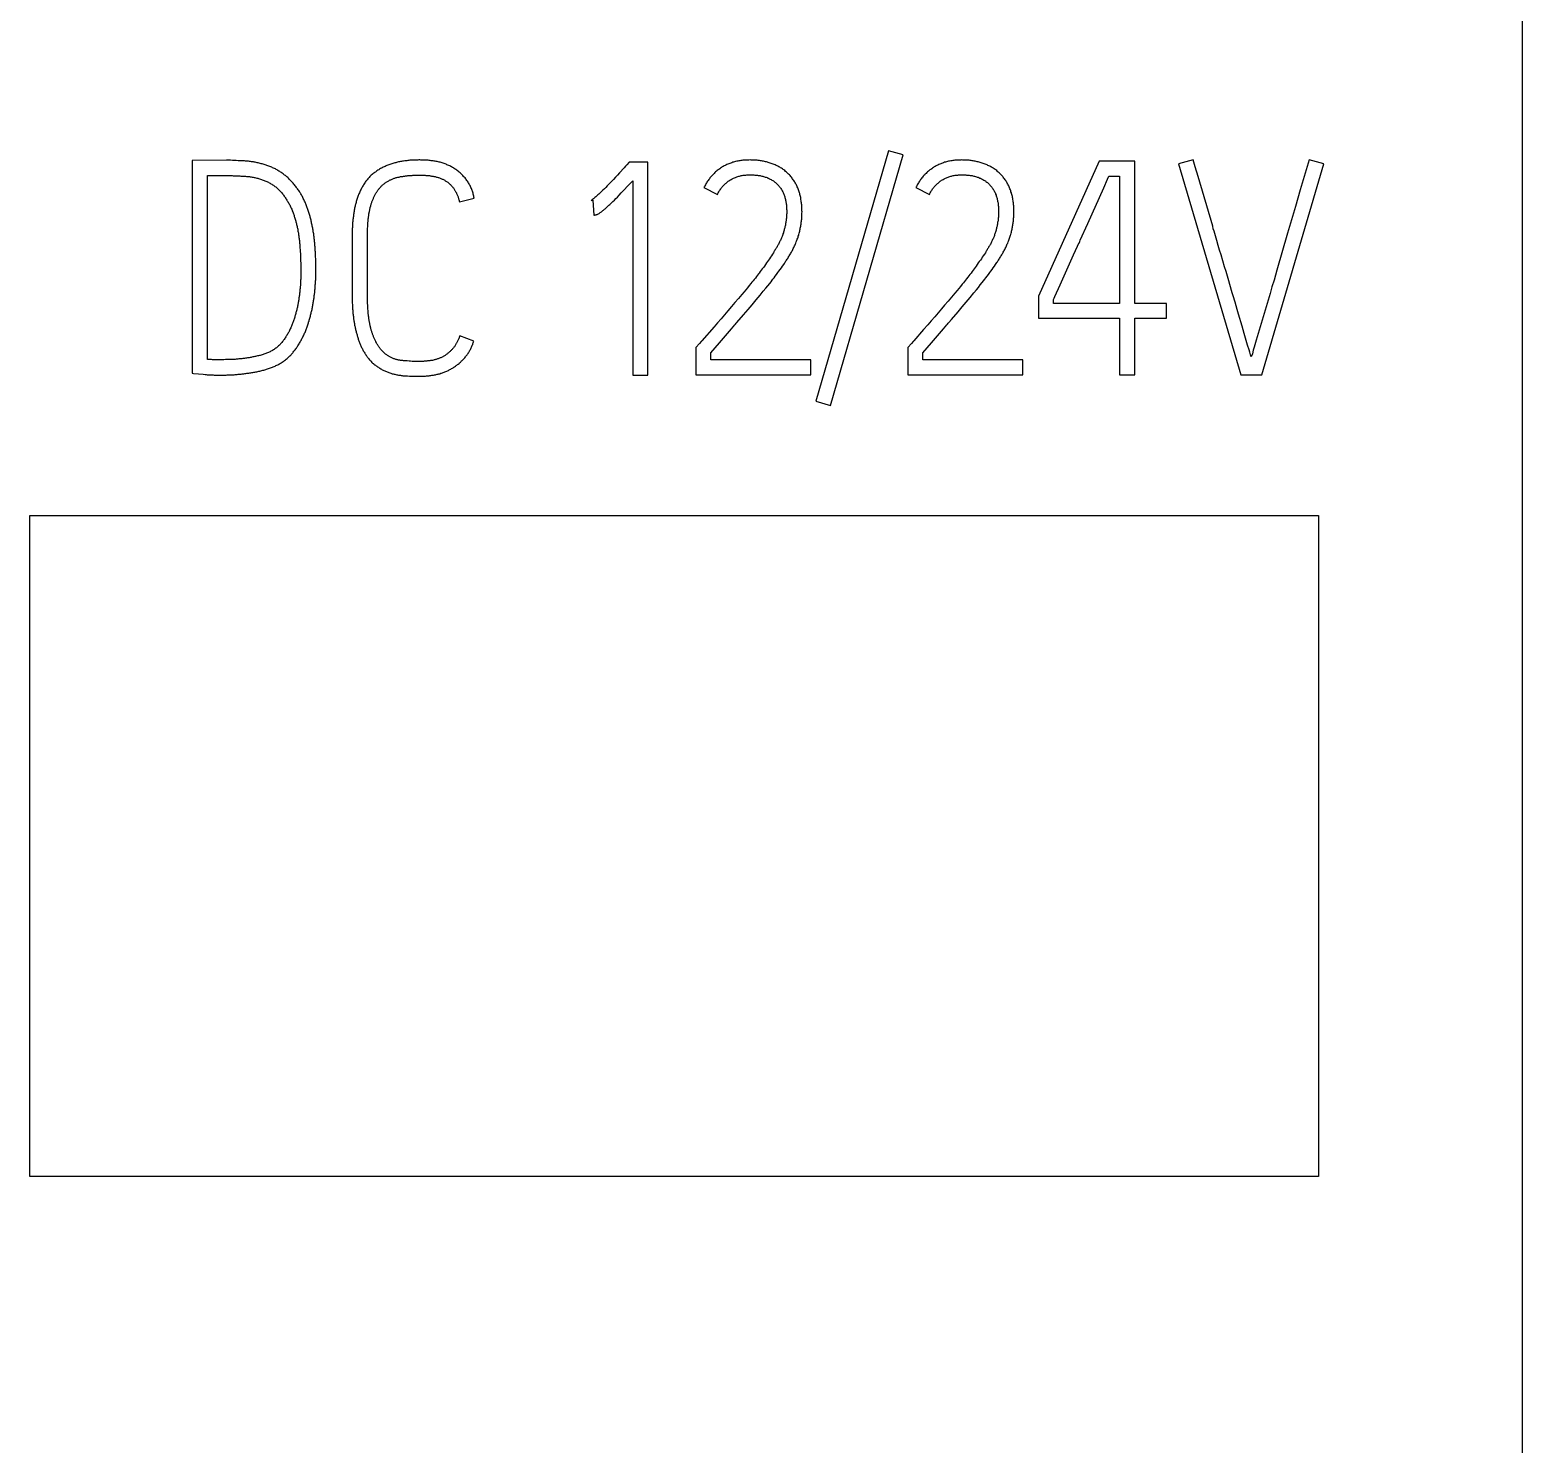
# Model space of a CAD drawing. Extents: x 0 to 420, y 0 to 297.
# Drawn here: x 135.52 to 147.4, y 215.05 to 226.31 of the extents above; entities that cross this region are included whole.
import ezdxf

# ---------------------------------------------------------------- set-up
doc = ezdxf.new("R2010")
doc.units = 0
doc.header["$LTSCALE"] = 23.1
doc.layers.add('10000_FRONT', color=7, linetype='CONTINUOUS')
doc.layers.add('10500_FRONT_LABELING', color=7, linetype='CONTINUOUS')

msp = doc.modelspace()

# ---------------------------------------------------------------- linework, layer by layer
at = {"layer": '10000_FRONT', "color": 7, "linetype": 'CONTINUOUS'}
for p, q in [((147.4, 237.561), (147.4, 147.561)), ((135.52, 217.181), (135.52, 222.441)), ((135.52, 222.441), (145.78, 222.441)), ((145.78, 222.441), (145.78, 217.181)), ((145.78, 217.181), (135.52, 217.181))]:
    msp.add_line(p, q, dxfattribs=at)
at = {"layer": '10500_FRONT_LABELING', "color": 7, "linetype": 'CONTINUOUS'}
for p, q in [((136.814, 225.266), (136.814, 223.573)), ((137.133, 225.267), (137.117, 225.268)), ((137.149, 225.267), (137.133, 225.267)), ((137.164, 225.266), (137.149, 225.267)), ((137.18, 225.265), (137.164, 225.266)), ((140.291, 225.252), (140.274, 225.233)), ((140.441, 225.252), (140.291, 225.252)), ((140.441, 223.559), (140.441, 225.252)), ((142.357, 225.344), (141.777, 223.351)), ((141.894, 223.318), (142.474, 225.311)), ((142.474, 225.311), (142.357, 225.344)), ((144.032, 225.261), (143.55, 224.186)), ((144.316, 225.261), (144.032, 225.261)), ((144.316, 224.129), (144.316, 225.261)), ((144.781, 225.273), (144.664, 225.24)), ((144.798, 225.216), (144.781, 225.273)), ((145.705, 225.273), (145.681, 225.193)), ((145.822, 225.24), (145.705, 225.273)), ((136.936, 223.684), (136.936, 225.146)), ((140.182, 225.134), (140.166, 225.116)), ((140.199, 225.151), (140.182, 225.134)), ((140.215, 225.169), (140.199, 225.151)), ((144.1, 225.119), (144.111, 225.143)), ((144.111, 225.143), (144.194, 225.143)), ((144.194, 225.143), (144.194, 224.129)), ((144.664, 225.24), (145.161, 223.561)), ((144.82, 225.14), (144.798, 225.216)), ((145.328, 223.561), (145.822, 225.24)), ((145.681, 225.193), (145.634, 225.034)), ((140.106, 225.053), (140.094, 225.042)), ((140.117, 225.065), (140.106, 225.053)), ((140.133, 225.082), (140.117, 225.065)), ((140.15, 225.099), (140.133, 225.082)), ((140.166, 225.116), (140.15, 225.099)), ((140.213, 224.992), (140.229, 225.008)), ((140.229, 225.008), (140.252, 225.032)), ((140.252, 225.032), (140.279, 225.061)), ((140.279, 225.061), (140.322, 225.105)), ((140.322, 225.105), (140.322, 223.559)), ((140.887, 225.051), (140.995, 224.997)), ((142.574, 225.051), (142.682, 224.997)), ((143.942, 224.764), (144.069, 225.048)), ((144.069, 225.048), (144.1, 225.119)), ((145.634, 225.034), (145.595, 224.901)), ((138.94, 224.938), (139.057, 224.966)), ((139.988, 224.948), (140.002, 224.952)), ((140.002, 224.952), (140.009, 224.832)), ((140.129, 224.91), (140.138, 224.917)), ((140.138, 224.917), (140.146, 224.925)), ((140.146, 224.925), (140.154, 224.933)), ((140.154, 224.933), (140.162, 224.94)), ((140.162, 224.94), (140.174, 224.952)), ((140.174, 224.952), (140.186, 224.964)), ((140.186, 224.964), (140.198, 224.976)), ((140.198, 224.976), (140.213, 224.992)), ((145.595, 224.901), (145.563, 224.794)), ((145.563, 224.794), (145.532, 224.688)), ((138.208, 224.706), (138.209, 224.717)), ((138.208, 224.694), (138.208, 224.706)), ((138.208, 224.683), (138.208, 224.694)), ((138.208, 224.671), (138.208, 224.683)), ((138.208, 224.66), (138.208, 224.671)), ((138.208, 224.206), (138.208, 224.66)), ((138.209, 224.717), (138.209, 224.729)), ((145.532, 224.688), (145.448, 224.394)), ((137.669, 224.601), (137.67, 224.586)), ((137.67, 224.586), (137.671, 224.571)), ((137.671, 224.571), (137.672, 224.556)), ((137.672, 224.556), (137.673, 224.541)), ((137.673, 224.541), (137.674, 224.526)), ((137.795, 224.516), (137.794, 224.532)), ((141.44, 224.533), (141.432, 224.521)), ((143.127, 224.533), (143.119, 224.521)), ((144.981, 224.591), (144.97, 224.629)), ((144.992, 224.554), (144.981, 224.591)), ((145.004, 224.516), (144.992, 224.554)), ((137.674, 224.526), (137.674, 224.511)), ((137.674, 224.511), (137.675, 224.496)), ((137.675, 224.496), (137.676, 224.481)), ((137.676, 224.481), (137.676, 224.466)), ((137.676, 224.466), (137.677, 224.451)), ((137.677, 224.451), (137.677, 224.436)), ((137.795, 224.5), (137.795, 224.516)), ((137.796, 224.484), (137.795, 224.5)), ((137.796, 224.452), (137.796, 224.484)), ((137.797, 224.429), (137.796, 224.452)), ((137.797, 224.413), (137.797, 224.429)), ((141.36, 224.416), (141.351, 224.405)), ((141.368, 224.427), (141.36, 224.416)), ((141.376, 224.439), (141.368, 224.427)), ((141.384, 224.451), (141.376, 224.439)), ((141.392, 224.462), (141.384, 224.451)), ((141.401, 224.474), (141.392, 224.462)), ((141.409, 224.485), (141.401, 224.474)), ((141.416, 224.497), (141.409, 224.485)), ((141.424, 224.509), (141.416, 224.497)), ((141.432, 224.521), (141.424, 224.509)), ((141.494, 224.4), (141.503, 224.413)), ((141.503, 224.413), (141.513, 224.427)), ((141.513, 224.427), (141.522, 224.44)), ((143.047, 224.416), (143.038, 224.405)), ((143.055, 224.427), (143.047, 224.416)), ((143.063, 224.439), (143.055, 224.427)), ((143.071, 224.451), (143.063, 224.439)), ((143.079, 224.462), (143.071, 224.451)), ((143.088, 224.474), (143.079, 224.462)), ((143.096, 224.485), (143.088, 224.474)), ((143.103, 224.497), (143.096, 224.485)), ((143.111, 224.509), (143.103, 224.497)), ((143.119, 224.521), (143.111, 224.509)), ((143.181, 224.4), (143.19, 224.413)), ((143.19, 224.413), (143.2, 224.427)), ((143.2, 224.427), (143.209, 224.44)), ((143.723, 224.278), (143.787, 224.42)), ((143.787, 224.42), (143.83, 224.515)), ((145.032, 224.421), (145.004, 224.516)), ((145.043, 224.384), (145.032, 224.421)), ((137.678, 224.413), (137.678, 224.398)), ((137.678, 224.398), (137.678, 224.383)), ((137.797, 224.397), (137.797, 224.413)), ((141.269, 224.298), (141.261, 224.287)), ((141.278, 224.309), (141.269, 224.298)), ((141.287, 224.32), (141.278, 224.309)), ((141.296, 224.331), (141.287, 224.32)), ((141.304, 224.343), (141.296, 224.331)), ((141.313, 224.354), (141.304, 224.343)), ((141.322, 224.365), (141.313, 224.354)), ((141.343, 224.393), (141.334, 224.382)), ((141.351, 224.405), (141.343, 224.393)), ((141.411, 224.289), (141.421, 224.302)), ((141.421, 224.302), (141.431, 224.315)), ((141.445, 224.334), (141.455, 224.347)), ((141.455, 224.347), (141.465, 224.36)), ((141.465, 224.36), (141.475, 224.374)), ((141.475, 224.374), (141.484, 224.387)), ((141.484, 224.387), (141.494, 224.4)), ((142.961, 224.304), (142.952, 224.293)), ((142.97, 224.315), (142.961, 224.304)), ((142.978, 224.326), (142.97, 224.315)), ((142.987, 224.337), (142.978, 224.326)), ((142.996, 224.348), (142.987, 224.337)), ((143.004, 224.359), (142.996, 224.348)), ((143.013, 224.371), (143.004, 224.359)), ((143.021, 224.382), (143.013, 224.371)), ((143.03, 224.393), (143.021, 224.382)), ((143.038, 224.405), (143.03, 224.393)), ((143.087, 224.277), (143.103, 224.296)), ((143.103, 224.296), (143.113, 224.309)), ((143.113, 224.309), (143.123, 224.321)), ((143.123, 224.321), (143.132, 224.334)), ((143.132, 224.334), (143.142, 224.347)), ((143.142, 224.347), (143.152, 224.36)), ((143.152, 224.36), (143.162, 224.374)), ((143.162, 224.374), (143.171, 224.387)), ((143.171, 224.387), (143.181, 224.4)), ((145.06, 224.327), (145.043, 224.384)), ((145.093, 224.213), (145.06, 224.327)), ((145.425, 224.314), (145.409, 224.261)), ((145.448, 224.394), (145.425, 224.314)), ((138.086, 224.212), (138.086, 224.198)), ((138.086, 224.176), (138.087, 224.162)), ((138.208, 224.195), (138.208, 224.206)), ((138.208, 224.184), (138.208, 224.195)), ((138.208, 224.172), (138.208, 224.184)), ((141.188, 224.2), (141.161, 224.168)), ((141.207, 224.222), (141.188, 224.2)), ((141.22, 224.238), (141.207, 224.222)), ((141.234, 224.254), (141.22, 224.238)), ((141.247, 224.271), (141.234, 224.254)), ((141.261, 224.287), (141.247, 224.271)), ((141.302, 224.157), (141.334, 224.194)), ((141.334, 224.194), (141.359, 224.226)), ((141.359, 224.226), (141.38, 224.251)), ((141.38, 224.251), (141.395, 224.27)), ((141.395, 224.27), (141.411, 224.289)), ((142.857, 224.179), (142.83, 224.147)), ((142.884, 224.211), (142.857, 224.179)), ((142.903, 224.233), (142.884, 224.211)), ((142.916, 224.249), (142.903, 224.233)), ((142.93, 224.265), (142.916, 224.249)), ((142.943, 224.282), (142.93, 224.265)), ((142.952, 224.293), (142.943, 224.282)), ((142.974, 224.138), (143.005, 224.176)), ((143.005, 224.176), (143.036, 224.213)), ((143.036, 224.213), (143.057, 224.238)), ((143.057, 224.238), (143.072, 224.257)), ((143.072, 224.257), (143.087, 224.277)), ((143.55, 224.186), (143.55, 224.011)), ((145.394, 224.208), (145.378, 224.155)), ((145.409, 224.261), (145.394, 224.208)), ((138.087, 224.162), (138.087, 224.147)), ((138.087, 224.147), (138.087, 224.133)), ((138.087, 224.133), (138.088, 224.119)), ((138.088, 224.119), (138.089, 224.105)), ((138.208, 224.161), (138.208, 224.172)), ((138.209, 224.15), (138.208, 224.161)), ((138.209, 224.139), (138.209, 224.15)), ((138.209, 224.128), (138.209, 224.139)), ((138.21, 224.116), (138.209, 224.128)), ((138.211, 224.105), (138.21, 224.116)), ((138.211, 224.094), (138.211, 224.105)), ((138.212, 224.083), (138.211, 224.094)), ((138.213, 224.072), (138.212, 224.083)), ((138.214, 224.06), (138.213, 224.072)), ((141.078, 224.071), (141.051, 224.039)), ((141.106, 224.104), (141.078, 224.071)), ((141.134, 224.136), (141.106, 224.104)), ((141.161, 224.168), (141.134, 224.136)), ((141.202, 224.039), (141.239, 224.082)), ((141.239, 224.082), (141.271, 224.119)), ((141.271, 224.119), (141.302, 224.157)), ((142.779, 224.087), (142.752, 224.055)), ((142.802, 224.114), (142.779, 224.087)), ((142.83, 224.147), (142.802, 224.114)), ((142.858, 224.001), (142.911, 224.063)), ((142.911, 224.063), (142.942, 224.101)), ((142.942, 224.101), (142.974, 224.138)), ((143.669, 224.129), (143.669, 224.16)), ((144.194, 224.129), (143.669, 224.129)), ((144.569, 224.129), (144.316, 224.129)), ((144.569, 224.011), (144.569, 224.129)), ((145.362, 224.102), (145.346, 224.048)), ((145.378, 224.155), (145.362, 224.102)), ((140.995, 223.975), (140.967, 223.943)), ((141.023, 224.007), (140.995, 223.975)), ((141.051, 224.039), (141.023, 224.007)), ((142.668, 223.959), (142.636, 223.922)), ((142.696, 223.991), (142.668, 223.959)), ((142.724, 224.023), (142.696, 223.991)), ((142.752, 224.055), (142.724, 224.023)), ((143.55, 224.011), (144.194, 224.011)), ((144.194, 224.011), (144.194, 223.561)), ((144.316, 223.561), (144.316, 224.011)), ((144.316, 224.011), (144.569, 224.011)), ((145.187, 223.891), (145.171, 223.948)), ((145.346, 224.048), (145.314, 223.942)), ((139.055, 223.83), (138.943, 223.87)), ((141.011, 223.816), (141.059, 223.872)), ((141.059, 223.872), (141.107, 223.927)), ((142.698, 223.816), (142.746, 223.872)), ((142.746, 223.872), (142.794, 223.927)), ((145.204, 223.835), (145.187, 223.891)), ((145.215, 223.797), (145.204, 223.835)), ((140.851, 223.811), (140.823, 223.778)), ((140.823, 223.778), (140.823, 223.561)), ((140.942, 223.736), (141.011, 223.816)), ((140.942, 223.679), (140.942, 223.736)), ((142.538, 223.811), (142.51, 223.778)), ((142.51, 223.778), (142.51, 223.561)), ((142.629, 223.736), (142.698, 223.816)), ((142.629, 223.679), (142.629, 223.736)), ((145.227, 223.759), (145.215, 223.797)), ((137.011, 223.681), (136.996, 223.681)), ((137.079, 223.682), (137.064, 223.681)), ((137.117, 223.683), (137.102, 223.682)), ((137.132, 223.683), (137.117, 223.683)), ((138.54, 223.67), (138.523, 223.671)), ((138.551, 223.669), (138.54, 223.67)), ((138.563, 223.668), (138.551, 223.669)), ((141.739, 223.679), (140.942, 223.679)), ((141.739, 223.561), (141.739, 223.679)), ((143.426, 223.679), (142.629, 223.679)), ((143.426, 223.561), (143.426, 223.679)), ((136.862, 223.568), (136.901, 223.565)), ((136.901, 223.565), (136.917, 223.563)), ((138.542, 223.551), (138.556, 223.55)), ((138.556, 223.55), (138.57, 223.55)), ((138.57, 223.55), (138.585, 223.55)), ((140.322, 223.559), (140.441, 223.559)), ((140.823, 223.561), (141.739, 223.561)), ((142.51, 223.561), (143.426, 223.561)), ((144.194, 223.561), (144.316, 223.561)), ((145.161, 223.561), (145.328, 223.561)), ((141.777, 223.351), (141.894, 223.318))]:
    msp.add_line(p, q, dxfattribs=at)
for points in [[(137.117, 225.268), (137.109, 225.268), (137.101, 225.268), (137.093, 225.268), (137.085, 225.268), (136.814, 225.266)], [(137.786, 224.635), (137.785, 224.643), (137.784, 224.651), (137.783, 224.658), (137.782, 224.666), (137.781, 224.674), (137.78, 224.682), (137.778, 224.69), (137.777, 224.698), (137.776, 224.706), (137.775, 224.713), (137.773, 224.721), (137.772, 224.729), (137.77, 224.737), (137.769, 224.745), (137.767, 224.752), (137.766, 224.76), (137.764, 224.768), (137.762, 224.776), (137.76, 224.784), (137.759, 224.791), (137.757, 224.799), (137.755, 224.807), (137.753, 224.815), (137.751, 224.822), (137.749, 224.83), (137.746, 224.838), (137.744, 224.845), (137.742, 224.853), (137.74, 224.861), (137.737, 224.869), (137.734, 224.876), (137.732, 224.884), (137.729, 224.891), (137.726, 224.899), (137.723, 224.906), (137.72, 224.914), (137.717, 224.921), (137.714, 224.928), (137.711, 224.936), (137.708, 224.943), (137.704, 224.95), (137.701, 224.957), (137.697, 224.965), (137.694, 224.972), (137.69, 224.979), (137.686, 224.986), (137.682, 224.993), (137.678, 225), (137.674, 225.007), (137.67, 225.013), (137.666, 225.02), (137.661, 225.027), (137.657, 225.034), (137.652, 225.04), (137.647, 225.047), (137.643, 225.053), (137.638, 225.06), (137.633, 225.066), (137.628, 225.072), (137.623, 225.078), (137.618, 225.085), (137.612, 225.091), (137.607, 225.096), (137.602, 225.102), (137.596, 225.108), (137.591, 225.114), (137.585, 225.119), (137.579, 225.125), (137.573, 225.13), (137.567, 225.136), (137.561, 225.141), (137.555, 225.146), (137.549, 225.151), (137.543, 225.156), (137.536, 225.161), (137.53, 225.166), (137.523, 225.17), (137.516, 225.175), (137.51, 225.179), (137.503, 225.183), (137.496, 225.188), (137.489, 225.192), (137.482, 225.195), (137.475, 225.199), (137.468, 225.203), (137.46, 225.206), (137.453, 225.209), (137.446, 225.213), (137.438, 225.216), (137.431, 225.219), (137.424, 225.222), (137.416, 225.224), (137.408, 225.227), (137.401, 225.23), (137.393, 225.232), (137.386, 225.235), (137.378, 225.237), (137.37, 225.239), (137.362, 225.241), (137.355, 225.243), (137.347, 225.245), (137.339, 225.247), (137.331, 225.249), (137.323, 225.25), (137.315, 225.252), (137.307, 225.253), (137.3, 225.255), (137.292, 225.256), (137.284, 225.257), (137.276, 225.258), (137.268, 225.259), (137.26, 225.26), (137.252, 225.26), (137.244, 225.261), (137.236, 225.262), (137.228, 225.263), (137.22, 225.263), (137.212, 225.264), (137.204, 225.264), (137.196, 225.265), (137.18, 225.265)], [(139.057, 224.966), (139.056, 224.975), (139.054, 224.983), (139.053, 224.991), (139.051, 224.998), (139.049, 225.006), (139.047, 225.014), (139.044, 225.022), (139.042, 225.029), (139.039, 225.037), (139.036, 225.045), (139.032, 225.052), (139.029, 225.059), (139.025, 225.067), (139.021, 225.074), (139.017, 225.081), (139.013, 225.088), (139.009, 225.095), (139.004, 225.102), (139, 225.108), (138.995, 225.115), (138.99, 225.121), (138.985, 225.128), (138.979, 225.134), (138.974, 225.14), (138.968, 225.146), (138.963, 225.152), (138.957, 225.158), (138.951, 225.163), (138.945, 225.169), (138.938, 225.174), (138.932, 225.179), (138.926, 225.184), (138.919, 225.189), (138.913, 225.194), (138.906, 225.198), (138.899, 225.203), (138.892, 225.207), (138.885, 225.211), (138.878, 225.215), (138.871, 225.219), (138.864, 225.223), (138.856, 225.227), (138.849, 225.23), (138.841, 225.233), (138.834, 225.237), (138.826, 225.24), (138.819, 225.242), (138.811, 225.245), (138.803, 225.247), (138.795, 225.25), (138.787, 225.252), (138.78, 225.254), (138.772, 225.256), (138.764, 225.258), (138.756, 225.259), (138.748, 225.261), (138.739, 225.262), (138.731, 225.263), (138.723, 225.264), (138.715, 225.265), (138.707, 225.266), (138.699, 225.267), (138.691, 225.268), (138.683, 225.269), (138.675, 225.269), (138.667, 225.269), (138.658, 225.27), (138.65, 225.27), (138.642, 225.27), (138.634, 225.27), (138.626, 225.271), (138.618, 225.271), (138.61, 225.27), (138.602, 225.27), (138.594, 225.27), (138.586, 225.27), (138.577, 225.27), (138.569, 225.269), (138.561, 225.269), (138.553, 225.268), (138.545, 225.268), (138.537, 225.267), (138.529, 225.266), (138.521, 225.265), (138.513, 225.264), (138.505, 225.263), (138.496, 225.262), (138.488, 225.261), (138.48, 225.259), (138.472, 225.258), (138.464, 225.256), (138.456, 225.255), (138.448, 225.253), (138.44, 225.251), (138.433, 225.249), (138.425, 225.247), (138.417, 225.245), (138.409, 225.243), (138.401, 225.24), (138.394, 225.238), (138.386, 225.235), (138.378, 225.232), (138.371, 225.23), (138.363, 225.227), (138.356, 225.223), (138.348, 225.22), (138.341, 225.217), (138.333, 225.213), (138.326, 225.209), (138.319, 225.206), (138.312, 225.202), (138.305, 225.198), (138.298, 225.193), (138.291, 225.189), (138.284, 225.184), (138.277, 225.18), (138.271, 225.175), (138.264, 225.17), (138.258, 225.165), (138.252, 225.16), (138.245, 225.155), (138.239, 225.149), (138.233, 225.144), (138.228, 225.138), (138.222, 225.132), (138.216, 225.126), (138.211, 225.12), (138.206, 225.114), (138.201, 225.107), (138.196, 225.101), (138.191, 225.094), (138.186, 225.088), (138.182, 225.081), (138.177, 225.074), (138.173, 225.067), (138.169, 225.06), (138.165, 225.053), (138.161, 225.046), (138.157, 225.039), (138.154, 225.031), (138.15, 225.024), (138.147, 225.017), (138.144, 225.009), (138.14, 225.002), (138.137, 224.994), (138.134, 224.987), (138.132, 224.979), (138.129, 224.972), (138.126, 224.964), (138.124, 224.956), (138.122, 224.949), (138.119, 224.941), (138.117, 224.933), (138.115, 224.925), (138.113, 224.917), (138.111, 224.91), (138.109, 224.902), (138.108, 224.894), (138.106, 224.886), (138.105, 224.878), (138.103, 224.87), (138.102, 224.862), (138.1, 224.854), (138.099, 224.846), (138.098, 224.838), (138.097, 224.83), (138.096, 224.822), (138.095, 224.814), (138.094, 224.806), (138.093, 224.798), (138.092, 224.789), (138.091, 224.781), (138.09, 224.773), (138.09, 224.765), (138.089, 224.757), (138.089, 224.749), (138.088, 224.741), (138.088, 224.733), (138.087, 224.725), (138.087, 224.717), (138.087, 224.709), (138.086, 224.7), (138.086, 224.692), (138.086, 224.684), (138.086, 224.676), (138.086, 224.668), (138.086, 224.212)], [(141.602, 225.107), (141.598, 225.114), (141.593, 225.12), (141.588, 225.127), (141.583, 225.133), (141.578, 225.139), (141.572, 225.146), (141.567, 225.152), (141.561, 225.158), (141.555, 225.164), (141.549, 225.169), (141.543, 225.175), (141.537, 225.18), (141.531, 225.186), (141.524, 225.191), (141.518, 225.196), (141.511, 225.2), (141.504, 225.205), (141.497, 225.209), (141.49, 225.213), (141.483, 225.217), (141.476, 225.221), (141.469, 225.224), (141.461, 225.228), (141.454, 225.231), (141.446, 225.234), (141.438, 225.238), (141.431, 225.24), (141.423, 225.243), (141.415, 225.246), (141.407, 225.248), (141.399, 225.251), (141.392, 225.253), (141.384, 225.255), (141.376, 225.257), (141.368, 225.259), (141.36, 225.261), (141.352, 225.262), (141.344, 225.264), (141.336, 225.265), (141.328, 225.266), (141.319, 225.267), (141.311, 225.268), (141.303, 225.269), (141.295, 225.269), (141.287, 225.27), (141.278, 225.27), (141.27, 225.27), (141.262, 225.27), (141.254, 225.271), (141.245, 225.27), (141.237, 225.27), (141.229, 225.27), (141.221, 225.27), (141.213, 225.269), (141.204, 225.268), (141.196, 225.268), (141.188, 225.267), (141.18, 225.266), (141.172, 225.264), (141.164, 225.263), (141.156, 225.262), (141.148, 225.26), (141.139, 225.258), (141.131, 225.256), (141.123, 225.254), (141.116, 225.252), (141.108, 225.249), (141.1, 225.246), (141.092, 225.244), (141.085, 225.241), (141.077, 225.237), (141.07, 225.234), (141.062, 225.23), (141.055, 225.227), (141.048, 225.223), (141.041, 225.219), (141.033, 225.215), (141.026, 225.21), (141.019, 225.206), (141.013, 225.201), (141.006, 225.196), (140.999, 225.191), (140.993, 225.186), (140.987, 225.181), (140.98, 225.176), (140.974, 225.17), (140.968, 225.164), (140.962, 225.159), (140.957, 225.153), (140.951, 225.147), (140.946, 225.141), (140.94, 225.135), (140.935, 225.128), (140.93, 225.122), (140.925, 225.115), (140.92, 225.108), (140.915, 225.102), (140.911, 225.095), (140.907, 225.088), (140.902, 225.081), (140.898, 225.073), (140.894, 225.066), (140.891, 225.059), (140.887, 225.051)], [(143.289, 225.107), (143.285, 225.114), (143.28, 225.12), (143.275, 225.127), (143.27, 225.133), (143.265, 225.139), (143.259, 225.146), (143.254, 225.152), (143.248, 225.158), (143.242, 225.164), (143.236, 225.169), (143.23, 225.175), (143.224, 225.18), (143.218, 225.186), (143.211, 225.191), (143.205, 225.196), (143.198, 225.2), (143.191, 225.205), (143.184, 225.209), (143.177, 225.213), (143.17, 225.217), (143.163, 225.221), (143.156, 225.224), (143.148, 225.228), (143.141, 225.231), (143.133, 225.234), (143.125, 225.238), (143.118, 225.24), (143.11, 225.243), (143.102, 225.246), (143.094, 225.248), (143.086, 225.251), (143.079, 225.253), (143.071, 225.255), (143.063, 225.257), (143.055, 225.259), (143.047, 225.261), (143.039, 225.262), (143.031, 225.264), (143.023, 225.265), (143.015, 225.266), (143.006, 225.267), (142.998, 225.268), (142.99, 225.269), (142.982, 225.269), (142.974, 225.27), (142.965, 225.27), (142.957, 225.27), (142.949, 225.27), (142.941, 225.271), (142.932, 225.27), (142.924, 225.27), (142.916, 225.27), (142.908, 225.27), (142.9, 225.269), (142.891, 225.268), (142.883, 225.268), (142.875, 225.267), (142.867, 225.266), (142.859, 225.264), (142.851, 225.263), (142.843, 225.262), (142.835, 225.26), (142.826, 225.258), (142.818, 225.256), (142.81, 225.254), (142.803, 225.252), (142.795, 225.249), (142.787, 225.246), (142.779, 225.244), (142.772, 225.241), (142.764, 225.237), (142.757, 225.234), (142.749, 225.23), (142.742, 225.227), (142.735, 225.223), (142.728, 225.219), (142.72, 225.215), (142.713, 225.21), (142.706, 225.206), (142.7, 225.201), (142.693, 225.196), (142.686, 225.191), (142.68, 225.186), (142.674, 225.181), (142.667, 225.176), (142.661, 225.17), (142.655, 225.164), (142.649, 225.159), (142.644, 225.153), (142.638, 225.147), (142.633, 225.141), (142.627, 225.135), (142.622, 225.128), (142.617, 225.122), (142.612, 225.115), (142.607, 225.108), (142.602, 225.102), (142.598, 225.095), (142.594, 225.088), (142.589, 225.081), (142.585, 225.073), (142.581, 225.066), (142.578, 225.059), (142.574, 225.051)], [(136.936, 225.146), (137.132, 225.146), (137.139, 225.145), (137.147, 225.145), (137.155, 225.145), (137.162, 225.145), (137.17, 225.145), (137.177, 225.145), (137.185, 225.144), (137.192, 225.144), (137.2, 225.143), (137.208, 225.143), (137.215, 225.143), (137.223, 225.142), (137.23, 225.142), (137.238, 225.141), (137.245, 225.14), (137.253, 225.139), (137.26, 225.139), (137.268, 225.138), (137.275, 225.137), (137.283, 225.136), (137.29, 225.135), (137.298, 225.133), (137.305, 225.132), (137.312, 225.13), (137.32, 225.129), (137.327, 225.127), (137.335, 225.125), (137.342, 225.123), (137.349, 225.121), (137.357, 225.119), (137.364, 225.116), (137.371, 225.114), (137.378, 225.111), (137.385, 225.108), (137.392, 225.105), (137.399, 225.102), (137.406, 225.099), (137.413, 225.096), (137.42, 225.093), (137.427, 225.089), (137.434, 225.085), (137.44, 225.082), (137.447, 225.078), (137.453, 225.074), (137.46, 225.069), (137.466, 225.065), (137.472, 225.06), (137.478, 225.056), (137.484, 225.051), (137.49, 225.046), (137.495, 225.041), (137.501, 225.036), (137.506, 225.03), (137.511, 225.025), (137.517, 225.02), (137.522, 225.014), (137.527, 225.008), (137.531, 225.002), (137.536, 224.996), (137.541, 224.99), (137.545, 224.984), (137.55, 224.978), (137.554, 224.972), (137.558, 224.965), (137.562, 224.959), (137.566, 224.952), (137.57, 224.946), (137.574, 224.939), (137.578, 224.933), (137.582, 224.926), (137.585, 224.92), (137.589, 224.913), (137.592, 224.906), (137.595, 224.899), (137.599, 224.892), (137.602, 224.886), (137.605, 224.879), (137.608, 224.872), (137.61, 224.865), (137.613, 224.858), (137.616, 224.851), (137.619, 224.843), (137.621, 224.836), (137.624, 224.829), (137.626, 224.822), (137.628, 224.815), (137.631, 224.807), (137.633, 224.8), (137.635, 224.793), (137.637, 224.785), (137.639, 224.778), (137.641, 224.771), (137.643, 224.764), (137.644, 224.756), (137.646, 224.749), (137.648, 224.741), (137.649, 224.734), (137.651, 224.727), (137.653, 224.719), (137.654, 224.712), (137.655, 224.705), (137.657, 224.697), (137.658, 224.69), (137.659, 224.682), (137.66, 224.675), (137.661, 224.668), (137.662, 224.66), (137.663, 224.653), (137.664, 224.645), (137.665, 224.638), (137.666, 224.63), (137.667, 224.623), (137.667, 224.615), (137.668, 224.608), (137.669, 224.601)], [(138.209, 224.729), (138.21, 224.74), (138.21, 224.746), (138.21, 224.752), (138.211, 224.758), (138.211, 224.763), (138.212, 224.769), (138.212, 224.775), (138.213, 224.78), (138.213, 224.786), (138.214, 224.792), (138.214, 224.798), (138.215, 224.803), (138.216, 224.809), (138.216, 224.815), (138.217, 224.82), (138.218, 224.826), (138.219, 224.832), (138.22, 224.837), (138.22, 224.843), (138.221, 224.849), (138.222, 224.854), (138.224, 224.86), (138.225, 224.866), (138.226, 224.871), (138.227, 224.877), (138.228, 224.883), (138.23, 224.888), (138.231, 224.894), (138.232, 224.899), (138.234, 224.905), (138.236, 224.911), (138.237, 224.916), (138.239, 224.922), (138.241, 224.927), (138.243, 224.933), (138.244, 224.938), (138.246, 224.944), (138.249, 224.949), (138.251, 224.954), (138.253, 224.96), (138.255, 224.965), (138.257, 224.97), (138.26, 224.976), (138.262, 224.981), (138.265, 224.986), (138.267, 224.991), (138.27, 224.996), (138.273, 225.002), (138.276, 225.007), (138.279, 225.012), (138.282, 225.016), (138.285, 225.021), (138.289, 225.026), (138.292, 225.031), (138.295, 225.035), (138.299, 225.04), (138.303, 225.044), (138.306, 225.049), (138.31, 225.053), (138.314, 225.057), (138.318, 225.061), (138.322, 225.065), (138.326, 225.069), (138.331, 225.073), (138.335, 225.077), (138.34, 225.081), (138.344, 225.084), (138.349, 225.088), (138.354, 225.091), (138.358, 225.094), (138.363, 225.097), (138.368, 225.1), (138.373, 225.103), (138.378, 225.106), (138.383, 225.109), (138.389, 225.112), (138.394, 225.114), (138.399, 225.116), (138.404, 225.119), (138.41, 225.121), (138.415, 225.123), (138.421, 225.125), (138.426, 225.127), (138.432, 225.128), (138.438, 225.13), (138.443, 225.131), (138.449, 225.133), (138.454, 225.134), (138.46, 225.135), (138.466, 225.136), (138.471, 225.138), (138.477, 225.139), (138.483, 225.14), (138.489, 225.14), (138.494, 225.141), (138.5, 225.142), (138.506, 225.143), (138.511, 225.144), (138.517, 225.144), (138.523, 225.145), (138.529, 225.146), (138.534, 225.146), (138.54, 225.147), (138.546, 225.147), (138.552, 225.148), (138.557, 225.148), (138.563, 225.148), (138.569, 225.149), (138.575, 225.149), (138.58, 225.149), (138.586, 225.15), (138.592, 225.15), (138.598, 225.15), (138.603, 225.15), (138.609, 225.15), (138.615, 225.15), (138.621, 225.15), (138.627, 225.15), (138.632, 225.15), (138.638, 225.15), (138.644, 225.15), (138.65, 225.15), (138.656, 225.15), (138.661, 225.149), (138.667, 225.149), (138.673, 225.148), (138.679, 225.148), (138.685, 225.148), (138.69, 225.147), (138.696, 225.146), (138.702, 225.146), (138.708, 225.145), (138.713, 225.144), (138.719, 225.143), (138.725, 225.142), (138.73, 225.141), (138.736, 225.14), (138.742, 225.139), (138.747, 225.138), (138.753, 225.136), (138.759, 225.135), (138.764, 225.133), (138.77, 225.132), (138.775, 225.13), (138.781, 225.128), (138.786, 225.126), (138.792, 225.124), (138.797, 225.122), (138.802, 225.119), (138.808, 225.117), (138.813, 225.115), (138.818, 225.112), (138.823, 225.109), (138.828, 225.106), (138.833, 225.103), (138.838, 225.1), (138.843, 225.097), (138.847, 225.093), (138.852, 225.09), (138.856, 225.086), (138.861, 225.082), (138.865, 225.079), (138.869, 225.075), (138.873, 225.071), (138.877, 225.066), (138.881, 225.062), (138.885, 225.058), (138.888, 225.053), (138.892, 225.048), (138.895, 225.044), (138.898, 225.039), (138.902, 225.034), (138.905, 225.029), (138.907, 225.024), (138.91, 225.019), (138.913, 225.014), (138.916, 225.009), (138.918, 225.004), (138.92, 224.998), (138.923, 224.993), (138.925, 224.988), (138.927, 224.982), (138.929, 224.977), (138.931, 224.972), (138.932, 224.966), (138.934, 224.961)], [(140.263, 225.221), (140.253, 225.209), (140.215, 225.169)], [(140.274, 225.233), (140.269, 225.227), (140.263, 225.221)], [(140.995, 224.997), (140.998, 225.004), (141.001, 225.01), (141.005, 225.016), (141.008, 225.022), (141.012, 225.028), (141.016, 225.034), (141.02, 225.04), (141.024, 225.046), (141.029, 225.051), (141.033, 225.057), (141.038, 225.062), (141.043, 225.067), (141.048, 225.073), (141.053, 225.078), (141.058, 225.083), (141.064, 225.087), (141.069, 225.092), (141.075, 225.096), (141.08, 225.101), (141.086, 225.105), (141.092, 225.109), (141.098, 225.113), (141.104, 225.116), (141.111, 225.12), (141.117, 225.123), (141.123, 225.126), (141.13, 225.129), (141.137, 225.132), (141.143, 225.135), (141.15, 225.137), (141.157, 225.139), (141.164, 225.141), (141.17, 225.143), (141.177, 225.145), (141.184, 225.146), (141.191, 225.147), (141.199, 225.149), (141.206, 225.15), (141.213, 225.15), (141.22, 225.151), (141.227, 225.152), (141.234, 225.152), (141.241, 225.152), (141.249, 225.153), (141.256, 225.153), (141.263, 225.153), (141.27, 225.153), (141.277, 225.152), (141.284, 225.152), (141.291, 225.151), (141.298, 225.151), (141.305, 225.15), (141.312, 225.149), (141.319, 225.148), (141.327, 225.147), (141.334, 225.146), (141.341, 225.144), (141.348, 225.143), (141.355, 225.141), (141.362, 225.139), (141.369, 225.137), (141.375, 225.135), (141.382, 225.133), (141.389, 225.13), (141.395, 225.127), (141.402, 225.125), (141.409, 225.122), (141.415, 225.118), (141.421, 225.115), (141.428, 225.111), (141.434, 225.108), (141.44, 225.104), (141.445, 225.099), (141.451, 225.095), (141.457, 225.091), (141.462, 225.086), (141.467, 225.081), (141.472, 225.076), (141.477, 225.071), (141.482, 225.066), (141.487, 225.06), (141.491, 225.054), (141.495, 225.049), (141.499, 225.043), (141.503, 225.037), (141.507, 225.03), (141.51, 225.024), (141.514, 225.018), (141.517, 225.011), (141.52, 225.005), (141.522, 224.998), (141.525, 224.992), (141.527, 224.985), (141.53, 224.978), (141.532, 224.971), (141.534, 224.964), (141.535, 224.957), (141.537, 224.95), (141.538, 224.943), (141.539, 224.936), (141.541, 224.929), (141.542, 224.922), (141.543, 224.915), (141.543, 224.908), (141.544, 224.901), (141.545, 224.894), (141.545, 224.887), (141.545, 224.88), (141.546, 224.872), (141.546, 224.865), (141.546, 224.858), (141.546, 224.851), (141.546, 224.844), (141.545, 224.837), (141.545, 224.83), (141.544, 224.823), (141.544, 224.815), (141.543, 224.808), (141.542, 224.801), (141.542, 224.794), (141.541, 224.787), (141.54, 224.78), (141.538, 224.773), (141.537, 224.766), (141.536, 224.759), (141.535, 224.752), (141.533, 224.745), (141.532, 224.738), (141.53, 224.732), (141.528, 224.725), (141.526, 224.718), (141.525, 224.711), (141.523, 224.704), (141.521, 224.697), (141.519, 224.69), (141.516, 224.683), (141.514, 224.677), (141.512, 224.67), (141.509, 224.663), (141.507, 224.657), (141.504, 224.65), (141.501, 224.644), (141.498, 224.637), (141.495, 224.631), (141.492, 224.624), (141.489, 224.618), (141.486, 224.612), (141.483, 224.605), (141.48, 224.599), (141.476, 224.593), (141.473, 224.587), (141.469, 224.581), (141.466, 224.575), (141.462, 224.569), (141.458, 224.563), (141.455, 224.557), (141.451, 224.551), (141.447, 224.545), (141.444, 224.539), (141.44, 224.533)], [(142.682, 224.997), (142.685, 225.004), (142.688, 225.01), (142.692, 225.016), (142.695, 225.022), (142.699, 225.028), (142.703, 225.034), (142.707, 225.04), (142.711, 225.046), (142.716, 225.051), (142.72, 225.057), (142.725, 225.062), (142.73, 225.067), (142.735, 225.073), (142.74, 225.078), (142.745, 225.083), (142.751, 225.087), (142.756, 225.092), (142.762, 225.096), (142.767, 225.101), (142.773, 225.105), (142.779, 225.109), (142.785, 225.113), (142.791, 225.116), (142.798, 225.12), (142.804, 225.123), (142.81, 225.126), (142.817, 225.129), (142.824, 225.132), (142.83, 225.135), (142.837, 225.137), (142.844, 225.139), (142.851, 225.141), (142.857, 225.143), (142.864, 225.145), (142.871, 225.146), (142.878, 225.147), (142.886, 225.149), (142.893, 225.15), (142.9, 225.15), (142.907, 225.151), (142.914, 225.152), (142.921, 225.152), (142.928, 225.152), (142.936, 225.153), (142.943, 225.153), (142.95, 225.153), (142.957, 225.153), (142.964, 225.152), (142.971, 225.152), (142.978, 225.151), (142.985, 225.151), (142.992, 225.15), (142.999, 225.149), (143.006, 225.148), (143.014, 225.147), (143.021, 225.146), (143.028, 225.144), (143.035, 225.143), (143.042, 225.141), (143.049, 225.139), (143.056, 225.137), (143.062, 225.135), (143.069, 225.133), (143.076, 225.13), (143.082, 225.127), (143.089, 225.125), (143.096, 225.122), (143.102, 225.118), (143.108, 225.115), (143.115, 225.111), (143.121, 225.108), (143.127, 225.104), (143.132, 225.099), (143.138, 225.095), (143.144, 225.091), (143.149, 225.086), (143.154, 225.081), (143.159, 225.076), (143.164, 225.071), (143.169, 225.066), (143.174, 225.06), (143.178, 225.054), (143.182, 225.049), (143.186, 225.043), (143.19, 225.037), (143.194, 225.03), (143.197, 225.024), (143.201, 225.018), (143.204, 225.011), (143.207, 225.005), (143.209, 224.998), (143.212, 224.992), (143.214, 224.985), (143.217, 224.978), (143.219, 224.971), (143.221, 224.964), (143.222, 224.957), (143.224, 224.95), (143.225, 224.943), (143.226, 224.936), (143.228, 224.929), (143.229, 224.922), (143.23, 224.915), (143.23, 224.908), (143.231, 224.901), (143.232, 224.894), (143.232, 224.887), (143.232, 224.88), (143.233, 224.872), (143.233, 224.865), (143.233, 224.858), (143.233, 224.851), (143.233, 224.844), (143.232, 224.837), (143.232, 224.83), (143.231, 224.823), (143.231, 224.815), (143.23, 224.808), (143.229, 224.801), (143.229, 224.794), (143.228, 224.787), (143.227, 224.78), (143.225, 224.773), (143.224, 224.766), (143.223, 224.759), (143.222, 224.752), (143.22, 224.745), (143.219, 224.738), (143.217, 224.732), (143.215, 224.725), (143.213, 224.718), (143.212, 224.711), (143.21, 224.704), (143.208, 224.697), (143.206, 224.69), (143.203, 224.683), (143.201, 224.677), (143.199, 224.67), (143.196, 224.663), (143.194, 224.657), (143.191, 224.65), (143.188, 224.644), (143.185, 224.637), (143.182, 224.631), (143.179, 224.624), (143.176, 224.618), (143.173, 224.612), (143.17, 224.605), (143.167, 224.599), (143.163, 224.593), (143.16, 224.587), (143.156, 224.581), (143.153, 224.575), (143.149, 224.569), (143.145, 224.563), (143.142, 224.557), (143.138, 224.551), (143.134, 224.545), (143.131, 224.539), (143.127, 224.533)], [(144.97, 224.629), (144.948, 224.705), (144.942, 224.724), (144.937, 224.743), (144.82, 225.14)], [(140.094, 225.042), (140.083, 225.031), (140.077, 225.025), (140.072, 225.02), (140.066, 225.014), (140.06, 225.009), (140.055, 225.003), (140.049, 224.998), (140.043, 224.993), (140.037, 224.987), (140.031, 224.982), (140.025, 224.977), (140.019, 224.972), (140.013, 224.967), (140.007, 224.962), (140.001, 224.957), (139.994, 224.952), (139.991, 224.95), (139.988, 224.948)], [(141.522, 224.44), (141.527, 224.447), (141.531, 224.454), (141.536, 224.461), (141.54, 224.467), (141.545, 224.474), (141.549, 224.481), (141.554, 224.488), (141.558, 224.495), (141.562, 224.502), (141.566, 224.509), (141.571, 224.516), (141.575, 224.523), (141.579, 224.53), (141.583, 224.537), (141.587, 224.544), (141.591, 224.551), (141.594, 224.559), (141.598, 224.566), (141.602, 224.573), (141.605, 224.58), (141.609, 224.588), (141.612, 224.595), (141.615, 224.603), (141.618, 224.61), (141.622, 224.618), (141.625, 224.625), (141.627, 224.633), (141.63, 224.641), (141.633, 224.648), (141.636, 224.656), (141.638, 224.664), (141.641, 224.672), (141.643, 224.679), (141.645, 224.687), (141.647, 224.695), (141.649, 224.703), (141.651, 224.711), (141.653, 224.719), (141.654, 224.727), (141.656, 224.735), (141.657, 224.743), (141.659, 224.751), (141.66, 224.759), (141.661, 224.767), (141.662, 224.775), (141.663, 224.784), (141.664, 224.792), (141.665, 224.8), (141.665, 224.808), (141.666, 224.816), (141.667, 224.824), (141.667, 224.832), (141.667, 224.84), (141.667, 224.848), (141.668, 224.857), (141.667, 224.865), (141.667, 224.873), (141.667, 224.881), (141.667, 224.889), (141.666, 224.897), (141.666, 224.906), (141.665, 224.914), (141.664, 224.922), (141.663, 224.93), (141.662, 224.938), (141.661, 224.946), (141.659, 224.955), (141.658, 224.963), (141.657, 224.971), (141.655, 224.979), (141.653, 224.987), (141.651, 224.995), (141.649, 225.003), (141.647, 225.01), (141.644, 225.018), (141.642, 225.026), (141.639, 225.034), (141.636, 225.042), (141.633, 225.049), (141.63, 225.057), (141.626, 225.064), (141.623, 225.072), (141.619, 225.079), (141.615, 225.086), (141.611, 225.093), (141.607, 225.1), (141.602, 225.107)], [(143.209, 224.44), (143.214, 224.447), (143.218, 224.454), (143.223, 224.461), (143.227, 224.467), (143.232, 224.474), (143.236, 224.481), (143.241, 224.488), (143.245, 224.495), (143.249, 224.502), (143.253, 224.509), (143.258, 224.516), (143.262, 224.523), (143.266, 224.53), (143.27, 224.537), (143.274, 224.544), (143.278, 224.551), (143.281, 224.559), (143.285, 224.566), (143.289, 224.573), (143.292, 224.58), (143.296, 224.588), (143.299, 224.595), (143.302, 224.603), (143.305, 224.61), (143.308, 224.618), (143.312, 224.625), (143.314, 224.633), (143.317, 224.641), (143.32, 224.648), (143.323, 224.656), (143.325, 224.664), (143.328, 224.672), (143.33, 224.679), (143.332, 224.687), (143.334, 224.695), (143.336, 224.703), (143.338, 224.711), (143.34, 224.719), (143.341, 224.727), (143.343, 224.735), (143.344, 224.743), (143.346, 224.751), (143.347, 224.759), (143.348, 224.767), (143.349, 224.775), (143.35, 224.784), (143.351, 224.792), (143.352, 224.8), (143.352, 224.808), (143.353, 224.816), (143.354, 224.824), (143.354, 224.832), (143.354, 224.84), (143.354, 224.848), (143.354, 224.857), (143.354, 224.865), (143.354, 224.873), (143.354, 224.881), (143.354, 224.889), (143.353, 224.897), (143.353, 224.906), (143.352, 224.914), (143.351, 224.922), (143.35, 224.93), (143.349, 224.938), (143.348, 224.946), (143.346, 224.955), (143.345, 224.963), (143.344, 224.971), (143.342, 224.979), (143.34, 224.987), (143.338, 224.995), (143.336, 225.003), (143.334, 225.01), (143.331, 225.018), (143.329, 225.026), (143.326, 225.034), (143.323, 225.042), (143.32, 225.049), (143.317, 225.057), (143.313, 225.064), (143.31, 225.072), (143.306, 225.079), (143.302, 225.086), (143.298, 225.093), (143.294, 225.1), (143.289, 225.107)], [(138.934, 224.961), (138.936, 224.955), (138.937, 224.949), (138.939, 224.944), (138.94, 224.938)], [(140.009, 224.832), (140.012, 224.832), (140.015, 224.832), (140.018, 224.833), (140.02, 224.833), (140.026, 224.834), (140.029, 224.835), (140.031, 224.836), (140.034, 224.837), (140.037, 224.838), (140.039, 224.839), (140.042, 224.84), (140.047, 224.843), (140.052, 224.845), (140.056, 224.848), (140.061, 224.852), (140.066, 224.855), (140.07, 224.858), (140.075, 224.862), (140.079, 224.865), (140.083, 224.869), (140.088, 224.872), (140.092, 224.876), (140.096, 224.88), (140.1, 224.883), (140.105, 224.887), (140.109, 224.891), (140.113, 224.894), (140.117, 224.898), (140.121, 224.902), (140.129, 224.91)], [(143.83, 224.515), (143.862, 224.586), (143.867, 224.598), (143.873, 224.61), (143.878, 224.621), (143.883, 224.633), (143.942, 224.764)], [(137.794, 224.532), (137.794, 224.54), (137.793, 224.548), (137.793, 224.556), (137.792, 224.564), (137.792, 224.572), (137.791, 224.58), (137.79, 224.588), (137.79, 224.595), (137.789, 224.603), (137.788, 224.611), (137.787, 224.619), (137.786, 224.635)], [(137.677, 224.436), (137.678, 224.421), (137.678, 224.413)], [(137.012, 223.559), (137.02, 223.559), (137.028, 223.559), (137.036, 223.559), (137.044, 223.559), (137.052, 223.559), (137.06, 223.559), (137.068, 223.559), (137.076, 223.559), (137.084, 223.559), (137.091, 223.56), (137.099, 223.56), (137.107, 223.56), (137.115, 223.561), (137.123, 223.561), (137.131, 223.561), (137.139, 223.562), (137.147, 223.562), (137.154, 223.563), (137.162, 223.564), (137.17, 223.564), (137.178, 223.565), (137.186, 223.566), (137.194, 223.566), (137.202, 223.567), (137.21, 223.568), (137.217, 223.569), (137.225, 223.57), (137.233, 223.571), (137.241, 223.572), (137.249, 223.573), (137.257, 223.574), (137.265, 223.575), (137.272, 223.576), (137.28, 223.578), (137.288, 223.579), (137.296, 223.58), (137.304, 223.582), (137.312, 223.583), (137.319, 223.585), (137.327, 223.586), (137.335, 223.588), (137.343, 223.59), (137.351, 223.591), (137.359, 223.593), (137.366, 223.595), (137.374, 223.597), (137.382, 223.599), (137.39, 223.601), (137.398, 223.603), (137.405, 223.606), (137.413, 223.608), (137.421, 223.61), (137.428, 223.613), (137.436, 223.616), (137.443, 223.619), (137.451, 223.622), (137.458, 223.625), (137.465, 223.628), (137.473, 223.631), (137.48, 223.634), (137.487, 223.638), (137.494, 223.641), (137.502, 223.645), (137.509, 223.649), (137.516, 223.653), (137.523, 223.657), (137.529, 223.661), (137.536, 223.666), (137.543, 223.67), (137.549, 223.675), (137.556, 223.68), (137.562, 223.685), (137.568, 223.69), (137.574, 223.695), (137.58, 223.701), (137.586, 223.706), (137.591, 223.712), (137.597, 223.718), (137.602, 223.723), (137.607, 223.729), (137.613, 223.735), (137.618, 223.741), (137.623, 223.748), (137.628, 223.754), (137.633, 223.76), (137.637, 223.767), (137.642, 223.773), (137.646, 223.78), (137.651, 223.787), (137.655, 223.793), (137.66, 223.8), (137.664, 223.807), (137.668, 223.814), (137.672, 223.821), (137.676, 223.828), (137.68, 223.835), (137.683, 223.842), (137.687, 223.849), (137.691, 223.856), (137.694, 223.863), (137.698, 223.87), (137.701, 223.877), (137.704, 223.885), (137.707, 223.892), (137.711, 223.899), (137.714, 223.906), (137.717, 223.914), (137.72, 223.921), (137.722, 223.929), (137.725, 223.936), (137.728, 223.944), (137.73, 223.951), (137.733, 223.959), (137.736, 223.966), (137.738, 223.974), (137.74, 223.982), (137.743, 223.989), (137.745, 223.997), (137.747, 224.005), (137.75, 224.012), (137.752, 224.02), (137.754, 224.028), (137.756, 224.035), (137.758, 224.043), (137.76, 224.051), (137.761, 224.059), (137.763, 224.066), (137.765, 224.074), (137.767, 224.082), (137.768, 224.089), (137.77, 224.097), (137.771, 224.105), (137.773, 224.113), (137.774, 224.121), (137.776, 224.128), (137.777, 224.136), (137.778, 224.144), (137.779, 224.152), (137.781, 224.16), (137.782, 224.167), (137.783, 224.175), (137.784, 224.183), (137.785, 224.191), (137.786, 224.199), (137.787, 224.207), (137.788, 224.214), (137.789, 224.222), (137.789, 224.23), (137.79, 224.238), (137.791, 224.246), (137.792, 224.254), (137.792, 224.262), (137.793, 224.27), (137.793, 224.277), (137.794, 224.285), (137.794, 224.293), (137.795, 224.301), (137.795, 224.309), (137.796, 224.317), (137.796, 224.325), (137.796, 224.333), (137.797, 224.341), (137.797, 224.349), (137.797, 224.357), (137.797, 224.365), (137.797, 224.373), (137.797, 224.381), (137.797, 224.397)], [(137.678, 224.383), (137.678, 224.368), (137.678, 224.36), (137.678, 224.353), (137.677, 224.345), (137.677, 224.338), (137.677, 224.33), (137.677, 224.323), (137.676, 224.315), (137.676, 224.308), (137.676, 224.3), (137.675, 224.293), (137.675, 224.285), (137.674, 224.278), (137.674, 224.27), (137.673, 224.263), (137.673, 224.255), (137.672, 224.248), (137.671, 224.24), (137.67, 224.233), (137.67, 224.226), (137.669, 224.218), (137.668, 224.211), (137.667, 224.203), (137.666, 224.196), (137.665, 224.188), (137.664, 224.181), (137.663, 224.174), (137.662, 224.166), (137.661, 224.159), (137.659, 224.151), (137.658, 224.144), (137.657, 224.137), (137.656, 224.129), (137.654, 224.122), (137.653, 224.115), (137.651, 224.107), (137.65, 224.1), (137.648, 224.092), (137.646, 224.085), (137.645, 224.078), (137.643, 224.07), (137.641, 224.063), (137.639, 224.056), (137.637, 224.049), (137.635, 224.041), (137.633, 224.034), (137.631, 224.027), (137.629, 224.02), (137.627, 224.012), (137.624, 224.005), (137.622, 223.998), (137.62, 223.991), (137.617, 223.984)], [(141.334, 224.382), (141.326, 224.371), (141.322, 224.365)], [(141.431, 224.315), (141.436, 224.321), (141.445, 224.334)], [(138.086, 224.198), (138.086, 224.19), (138.086, 224.176)], [(143.669, 224.16), (143.675, 224.172), (143.68, 224.184), (143.723, 224.278)], [(145.132, 224.081), (145.115, 224.138), (145.11, 224.156), (145.104, 224.175), (145.093, 224.213)], [(138.089, 224.105), (138.089, 224.097), (138.09, 224.09), (138.09, 224.083), (138.091, 224.076), (138.091, 224.069), (138.092, 224.062), (138.093, 224.055), (138.093, 224.048), (138.094, 224.041), (138.095, 224.034), (138.096, 224.026), (138.096, 224.019), (138.097, 224.012), (138.098, 224.005), (138.099, 223.998), (138.1, 223.991), (138.102, 223.984), (138.103, 223.977), (138.104, 223.97), (138.105, 223.963), (138.106, 223.956), (138.108, 223.949), (138.109, 223.942), (138.111, 223.935), (138.112, 223.928), (138.114, 223.921), (138.116, 223.914), (138.117, 223.907), (138.119, 223.9), (138.121, 223.893), (138.123, 223.886), (138.125, 223.879), (138.127, 223.872), (138.129, 223.865), (138.131, 223.858), (138.133, 223.851), (138.135, 223.845), (138.138, 223.838), (138.14, 223.831), (138.143, 223.824), (138.145, 223.818), (138.148, 223.811), (138.151, 223.804), (138.153, 223.798), (138.156, 223.791), (138.159, 223.785), (138.162, 223.778), (138.165, 223.772), (138.169, 223.765), (138.172, 223.759), (138.175, 223.752), (138.179, 223.746), (138.183, 223.74), (138.186, 223.734), (138.19, 223.728), (138.194, 223.722), (138.198, 223.716), (138.202, 223.71), (138.206, 223.704), (138.211, 223.698), (138.215, 223.693), (138.22, 223.687), (138.224, 223.681), (138.229, 223.676), (138.234, 223.671), (138.239, 223.666), (138.244, 223.66), (138.249, 223.655), (138.255, 223.651), (138.26, 223.646), (138.266, 223.641), (138.272, 223.637), (138.277, 223.633), (138.283, 223.629), (138.289, 223.624), (138.295, 223.621), (138.301, 223.617), (138.307, 223.613), (138.314, 223.609), (138.32, 223.606), (138.326, 223.602), (138.333, 223.599), (138.339, 223.596), (138.346, 223.593), (138.352, 223.59), (138.359, 223.587), (138.366, 223.584), (138.372, 223.582), (138.379, 223.579), (138.386, 223.577), (138.393, 223.574), (138.4, 223.572), (138.406, 223.57), (138.413, 223.568), (138.42, 223.567), (138.427, 223.565), (138.434, 223.563), (138.441, 223.562), (138.448, 223.56), (138.456, 223.559), (138.463, 223.558), (138.47, 223.557), (138.477, 223.556), (138.484, 223.555), (138.491, 223.554), (138.499, 223.554), (138.506, 223.553), (138.513, 223.552), (138.52, 223.552), (138.527, 223.552), (138.542, 223.551)], [(138.523, 223.671), (138.512, 223.672), (138.506, 223.672), (138.5, 223.673), (138.495, 223.673), (138.489, 223.674), (138.483, 223.674), (138.478, 223.675), (138.472, 223.676), (138.467, 223.677), (138.461, 223.677), (138.455, 223.678), (138.45, 223.68), (138.444, 223.681), (138.439, 223.682), (138.433, 223.684), (138.428, 223.685), (138.423, 223.687), (138.417, 223.689), (138.412, 223.691), (138.407, 223.694), (138.401, 223.696), (138.396, 223.698), (138.391, 223.701), (138.386, 223.704), (138.381, 223.706), (138.377, 223.709), (138.372, 223.712), (138.367, 223.716), (138.362, 223.719), (138.358, 223.722), (138.353, 223.726), (138.349, 223.729), (138.344, 223.733), (138.34, 223.737), (138.336, 223.74), (138.332, 223.744), (138.328, 223.748), (138.324, 223.752), (138.32, 223.757), (138.317, 223.761), (138.313, 223.765), (138.309, 223.77), (138.306, 223.774), (138.303, 223.779), (138.299, 223.783), (138.296, 223.788), (138.293, 223.793), (138.29, 223.798), (138.287, 223.803), (138.284, 223.807), (138.281, 223.812), (138.279, 223.817), (138.276, 223.822), (138.274, 223.827), (138.271, 223.832), (138.269, 223.837), (138.266, 223.843), (138.264, 223.848), (138.262, 223.853), (138.259, 223.858), (138.257, 223.863), (138.255, 223.868), (138.253, 223.874), (138.251, 223.879), (138.249, 223.884), (138.247, 223.89), (138.246, 223.895), (138.244, 223.9), (138.242, 223.906), (138.241, 223.911), (138.239, 223.917), (138.237, 223.922), (138.236, 223.928), (138.235, 223.933), (138.233, 223.939), (138.232, 223.944), (138.231, 223.95), (138.229, 223.955), (138.228, 223.961), (138.227, 223.966), (138.226, 223.972), (138.225, 223.977), (138.224, 223.983), (138.223, 223.988), (138.222, 223.994), (138.221, 223.999), (138.22, 224.005), (138.22, 224.01), (138.219, 224.016), (138.218, 224.021), (138.217, 224.027), (138.217, 224.033), (138.216, 224.038), (138.215, 224.044), (138.215, 224.049), (138.214, 224.055), (138.214, 224.06)], [(145.171, 223.948), (145.143, 224.043), (145.138, 224.062), (145.132, 224.081)], [(137.617, 223.984), (137.615, 223.977), (137.612, 223.97), (137.609, 223.963), (137.606, 223.956), (137.604, 223.949), (137.601, 223.942), (137.598, 223.935), (137.594, 223.928), (137.591, 223.921), (137.588, 223.914), (137.585, 223.907), (137.581, 223.901), (137.577, 223.894), (137.574, 223.887), (137.57, 223.881), (137.566, 223.874), (137.562, 223.868), (137.558, 223.862), (137.554, 223.855), (137.55, 223.849), (137.545, 223.843), (137.541, 223.837), (137.537, 223.831), (137.532, 223.825), (137.527, 223.819), (137.522, 223.814), (137.517, 223.808), (137.512, 223.803), (137.507, 223.797), (137.501, 223.792), (137.496, 223.787), (137.49, 223.782), (137.484, 223.777), (137.478, 223.772), (137.472, 223.768), (137.466, 223.763), (137.46, 223.759), (137.453, 223.755), (137.447, 223.751), (137.44, 223.748), (137.433, 223.744), (137.427, 223.741), (137.42, 223.738), (137.413, 223.735), (137.405, 223.733), (137.398, 223.73), (137.391, 223.728), (137.384, 223.725), (137.377, 223.723), (137.37, 223.72), (137.362, 223.718), (137.355, 223.716), (137.348, 223.714), (137.34, 223.712), (137.333, 223.711), (137.326, 223.709), (137.318, 223.707), (137.311, 223.706), (137.304, 223.704), (137.296, 223.703), (137.289, 223.701), (137.282, 223.7), (137.274, 223.698), (137.267, 223.697), (137.259, 223.696), (137.252, 223.695), (137.245, 223.694), (137.237, 223.693), (137.23, 223.692), (137.222, 223.691), (137.215, 223.69), (137.207, 223.689), (137.2, 223.688), (137.192, 223.687), (137.185, 223.687), (137.177, 223.686), (137.17, 223.685), (137.162, 223.685), (137.155, 223.684), (137.147, 223.684), (137.14, 223.684), (137.132, 223.683)], [(140.967, 223.943), (140.87, 223.832), (140.865, 223.826), (140.851, 223.811)], [(141.107, 223.927), (141.133, 223.958), (141.139, 223.964), (141.144, 223.971), (141.149, 223.977), (141.202, 224.039)], [(142.794, 223.927), (142.82, 223.958), (142.826, 223.964), (142.831, 223.971), (142.836, 223.977), (142.858, 224.001)], [(145.314, 223.942), (145.307, 223.916), (145.299, 223.889), (145.291, 223.862), (145.283, 223.836), (145.268, 223.782)], [(138.943, 223.87), (138.941, 223.865), (138.939, 223.859), (138.937, 223.854), (138.935, 223.849), (138.932, 223.844), (138.93, 223.839), (138.928, 223.834), (138.925, 223.828), (138.923, 223.823), (138.92, 223.818), (138.918, 223.814), (138.915, 223.809), (138.912, 223.804), (138.909, 223.799), (138.906, 223.794), (138.903, 223.79), (138.9, 223.785), (138.897, 223.781), (138.893, 223.776), (138.89, 223.772), (138.886, 223.768), (138.882, 223.763), (138.878, 223.759), (138.874, 223.755), (138.87, 223.751), (138.866, 223.747), (138.862, 223.743), (138.858, 223.74), (138.853, 223.736), (138.849, 223.733), (138.845, 223.729), (138.84, 223.726), (138.836, 223.722), (138.831, 223.719), (138.826, 223.716), (138.822, 223.713), (138.817, 223.71), (138.812, 223.707), (138.807, 223.705), (138.802, 223.702), (138.797, 223.699), (138.792, 223.697), (138.786, 223.695), (138.781, 223.693), (138.776, 223.691), (138.771, 223.689), (138.765, 223.687), (138.76, 223.685), (138.754, 223.683), (138.749, 223.682), (138.744, 223.68), (138.738, 223.679), (138.733, 223.678), (138.727, 223.676), (138.721, 223.675), (138.716, 223.674), (138.71, 223.674), (138.704, 223.673), (138.699, 223.672), (138.693, 223.672), (138.687, 223.671), (138.682, 223.67), (138.676, 223.67), (138.67, 223.669), (138.665, 223.669), (138.659, 223.669), (138.653, 223.668), (138.648, 223.668), (138.642, 223.668), (138.636, 223.668), (138.631, 223.667), (138.625, 223.667), (138.619, 223.667), (138.614, 223.667), (138.608, 223.667), (138.602, 223.667), (138.597, 223.667), (138.591, 223.667), (138.585, 223.668), (138.58, 223.668), (138.574, 223.668), (138.568, 223.668), (138.563, 223.668)], [(139.005, 223.726), (139.009, 223.732), (139.013, 223.738), (139.017, 223.744), (139.021, 223.75), (139.024, 223.757), (139.028, 223.763), (139.031, 223.769), (139.034, 223.776), (139.037, 223.782), (139.04, 223.789), (139.043, 223.796), (139.046, 223.802), (139.048, 223.809), (139.05, 223.816), (139.053, 223.823), (139.055, 223.83)], [(142.636, 223.922), (142.557, 223.832), (142.552, 223.826), (142.538, 223.811)], [(138.585, 223.55), (138.592, 223.549), (138.599, 223.549), (138.606, 223.549), (138.613, 223.549), (138.62, 223.549), (138.628, 223.549), (138.635, 223.55), (138.642, 223.55), (138.649, 223.55), (138.656, 223.55), (138.663, 223.551), (138.671, 223.551), (138.678, 223.552), (138.685, 223.552), (138.692, 223.553), (138.699, 223.554), (138.706, 223.555), (138.713, 223.556), (138.721, 223.557), (138.728, 223.558), (138.735, 223.559), (138.742, 223.56), (138.749, 223.562), (138.756, 223.563), (138.763, 223.565), (138.77, 223.567), (138.777, 223.569), (138.784, 223.57), (138.791, 223.573), (138.798, 223.575), (138.805, 223.577), (138.812, 223.579), (138.819, 223.582), (138.825, 223.585), (138.832, 223.587), (138.839, 223.59), (138.845, 223.593), (138.852, 223.596), (138.858, 223.6), (138.865, 223.603), (138.871, 223.606), (138.877, 223.61), (138.884, 223.614), (138.89, 223.617), (138.896, 223.621), (138.902, 223.625), (138.908, 223.629), (138.914, 223.634), (138.92, 223.638), (138.926, 223.642), (138.931, 223.647), (138.937, 223.652), (138.942, 223.656), (138.948, 223.661), (138.953, 223.666), (138.958, 223.671), (138.963, 223.676), (138.968, 223.681), (138.973, 223.686), (138.978, 223.692), (138.983, 223.697), (138.988, 223.703), (138.992, 223.709), (138.997, 223.714), (139.001, 223.72), (139.005, 223.726)], [(145.244, 223.703), (145.238, 223.721), (145.232, 223.74), (145.227, 223.759)], [(145.268, 223.782), (145.26, 223.756), (145.253, 223.729), (145.244, 223.703)], [(136.996, 223.681), (136.989, 223.681), (136.981, 223.681), (136.974, 223.681), (136.966, 223.682), (136.958, 223.682), (136.951, 223.682), (136.943, 223.683), (136.936, 223.684)], [(137.042, 223.681), (137.026, 223.681), (137.011, 223.681)], [(137.064, 223.681), (137.049, 223.681), (137.042, 223.681)], [(137.102, 223.682), (137.087, 223.682), (137.079, 223.682)], [(136.814, 223.573), (136.822, 223.572), (136.862, 223.568)], [(136.917, 223.563), (136.925, 223.563), (136.933, 223.562), (136.941, 223.562), (136.949, 223.561), (136.957, 223.561), (136.965, 223.56), (136.973, 223.56), (136.981, 223.56), (136.989, 223.559), (136.997, 223.559), (137.012, 223.559)]]:
    msp.add_lwpolyline(points, dxfattribs=at)

doc.saveas('drawing.dxf')
